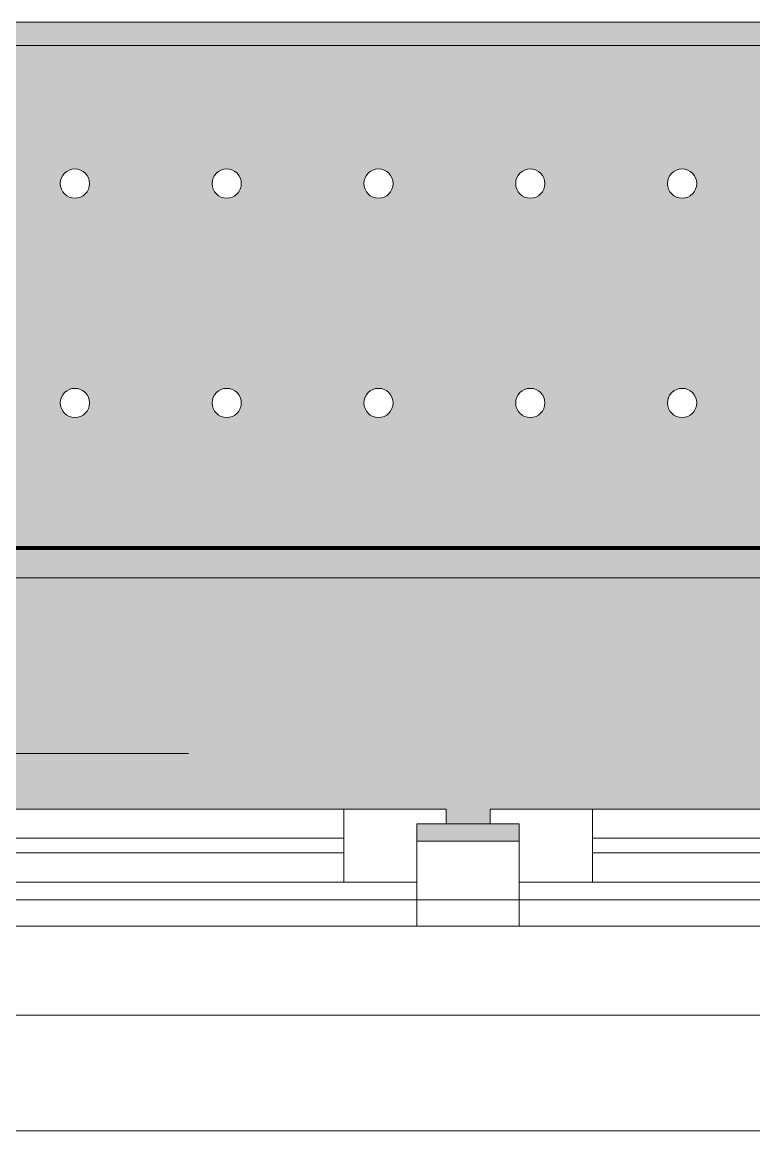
# Model space of a CAD drawing. Header units: millimetres. Extents: x -3245 to 186632, y -8553 to 29000.
# Drawn here: x 28040 to 28540, y -258 to 500 of the extents above; entities that cross this region are included whole.
import ezdxf

# ---------------------------------------------------------------- set-up
doc = ezdxf.new("R2010")
doc.units = ezdxf.units.MM
doc.linetypes.add('Осевая', pattern=[3175, 635, -476.25, 1587.5, -476.25])
for name, color, linetype, lineweight in [('A-DETL', 7, 'Continuous', 9), ('A-GLAZ', 7, 'Continuous', 9), ('A-GLAZ-1', 7, 'Continuous', 13), ('Оси-2', 7, 'Осевая', 9)]:
    doc.layers.add(name, color=color, linetype=linetype, lineweight=lineweight)
for name, color, linetype, lineweight, true_color in [('A-WALL-1', 7, 'Continuous', 9, 0xc0c0c0), ('I-WALL-17', 7, 'Continuous', 53, 0xeaa7bf), ('I-WALL-18', 7, 'Continuous', 53, 0xe0bbbf), ('I-WALL-5', 7, 'Continuous', 9, 0xc0c0c0), ('I-WALL-6', 7, 'Continuous', 9, 0xcbc7bf), ('S-WALL-ANLY', 7, 'Continuous', 13, 0x008040), ('Знаки-2', 9, 'Continuous', 9, 0x808080), ('Знаки-3', 7, 'Continuous', 9, 0xd1cabb), ('Знаки-5', 7, 'Continuous', 9, 0xc1bbaf), ('Знаки-6', 7, 'Continuous', 9, 0xaba79f), ('Знаки-7', 7, 'Continuous', 9, 0xd5cdbe), ('Знаки-8', 7, 'Continuous', 9, 0xccc5b7), ('Знаки-9', 7, 'Continuous', 9, 0xd4ccbd)]:
    doc.layers.add(name, color=color, linetype=linetype, lineweight=lineweight, true_color=true_color)
doc.layers.add('Знаки-4', color=7, linetype='Continuous', lineweight=9, transparency=0.5)

# ---------------------------------------------------------------- blocks, each defined once
blk = doc.blocks.new('120_Окно_СКБ_2Ст - 120_Окно_СКБ_2Ст 2800х2500 4-24273432-План отделки стен 2 этажа в осях 1-12')
at = {"layer": 'A-GLAZ'}
for p, q in [((1400, -57), (-1400, -57)), ((-1280, -107), (-620, -107)), ((-450, -107), (1280, -107)), ((-620, -117), (-1280, -117)), ((1280, -117), (-450, -117)), ((-550, -127), (-520, -127))]:
    blk.add_line(p, q, dxfattribs=at)
at = {"layer": 'A-GLAZ-1'}
for p, q in [((-570, -127), (-570, -57)), ((-570, -57), (-500, -57)), ((-500, -57), (-500, -127)), ((-570, -87), (-1330, -87)), ((-620, -137), (-620, -87)), ((-570, -127), (-570, -87)), ((1330, -87), (-500, -87)), ((-500, -87), (-500, -127)), ((-450, -137), (-450, -87)), ((-500, -127), (-570, -127)), ((-550, -127), (-570, -127)), ((-550, -137), (-550, -127)), ((-500, -127), (-520, -127)), ((-520, -127), (-520, -137)), ((-1350, -137), (-550, -137)), ((-550, -137), (-1350, -137)), ((-520, -137), (1350, -137)), ((1350, -137), (-520, -137))]:
    blk.add_line(p, q, dxfattribs=at)
blk = doc.blocks.new('Зашивка радиатора_ с перфорацией М4 - Зашивка радиатора_ с перфорацией М4-V90-План отделки стен 2 этажа в осях 1-12')
at = {"layer": 'Знаки-4'}
for points in [[(2281.26, 380), (2281.26, 368), (2301.26, 368), (2301.26, 358), (431.26, 358), (431.26, 368), (451.26, 368), (451.26, 380), (381.26, 380), (381.26, 368), (401.26, 368), (401.26, 358), (-398.74, 358), (-398.74, 368), (-378.74, 368), (-378.74, 380), (-430, 380), (-430, 180), (2330, 180), (2330, 380), (2301.26, 380)], [(1929.99, -163.94), (-428.74, -163.94), (-428.74, -179.94), (2330, -179.59), (2330, -163.94), (2074.06, -163.94)], [(286.86, -163.94), (281, -163.94), (281.68, -179.94), (321, -179.94), (320.32, -163.94), (291, -163.94)], [(281, -163.94), (281.68, -179.94), (321, -179.94), (320.32, -163.94), (281.68, -163.94)], [(291.34, -163.94), (291, -163.94), (291.34, -179.94), (311, -179.94), (310.66, -163.94), (292.34, -163.94)], [(293.93, -163.94), (291, -163.94), (291.34, -179.94), (311, -179.94), (310.66, -163.94), (295.82, -163.94)], [(381.68, -163.94), (381, -163.94), (381.68, -179.94), (421, -179.94), (420.32, -163.94), (383.68, -163.94)], [(421, -163.94), (381, -163.94), (381.68, -179.94), (421, -179.94)], [(391.34, -163.94), (391, -163.94), (391.34, -179.94), (411, -179.94), (410.66, -163.94), (392.34, -163.94)], [(391.34, -163.94), (391, -163.94), (391.34, -179.94), (411, -179.94), (410.66, -163.94), (392.34, -163.94)], [(481, -163.94), (481.68, -179.94), (521, -179.94), (520.32, -163.94), (481.68, -163.94)], [(491.34, -163.94), (481, -163.94), (481.68, -179.94), (521, -179.94), (520.32, -163.94), (492.34, -163.94)], [(508.07, -163.94), (491, -163.94), (491.34, -179.94), (511, -179.94), (510.66, -163.94), (509.66, -163.94)], [(501, -163.94), (491, -163.94), (491.34, -179.94), (511, -179.94), (510.66, -163.94), (503.59, -163.94)], [(615.14, -163.94), (581, -163.94), (581.68, -179.94), (621, -179.94), (620.32, -163.94), (618.32, -163.94)], [(591.34, -163.94), (581, -163.94), (581.68, -179.94), (621, -179.94), (620.32, -163.94), (592.34, -163.94)], [(593.93, -163.94), (591, -163.94), (591.34, -179.94), (611, -179.94), (610.66, -163.94), (595.82, -163.94)], [(608.07, -163.94), (591, -163.94), (591.34, -179.94), (611, -179.94), (610.66, -163.94), (609.66, -163.94)], [(691.34, -163.94), (681, -163.94), (681.68, -179.94), (721, -179.94), (720.32, -163.94), (692.34, -163.94)], [(695.82, -163.94), (681, -163.94), (681.68, -179.94), (721, -179.94), (720.32, -163.94), (696, -163.94)], [(701, -163.94), (691, -163.94), (691.34, -179.94), (711, -179.94), (710.66, -163.94), (703.59, -163.94)], [(693.93, -163.94), (691, -163.94), (691.34, -179.94), (711, -179.94), (710.66, -163.94), (696, -163.94)]]:
    blk.add_hatch(color=256, dxfattribs=at).paths.add_polyline_path(points)
h = blk.add_hatch(color=256, dxfattribs=at)
h.paths.add_polyline_path([(2330.24, 180), (-428.74, 179), (-428.74, -179.94), (2330.24, -179.94), (2330.24, 135.79)])
h.paths.add_polyline_path([(1929.99, 90.35), (1934.99, 89.02), (1938.65, 85.35), (1939.99, 80.35), (1938.65, 75.35), (1934.99, 71.69), (1929.99, 70.35), (1924.99, 71.69), (1921.33, 75.35), (1919.99, 80.35), (1921.33, 85.35), (1924.99, 89.02), (1927.4, 90.01)])
h.paths.add_polyline_path([(1307.49, 90.35), (1312.49, 89.02), (1316.15, 85.35), (1317.49, 80.35), (1316.15, 75.35), (1312.49, 71.69), (1307.49, 70.35), (1302.49, 71.69), (1298.83, 75.35), (1297.49, 80.35), (1298.83, 85.35), (1302.49, 89.02), (1304.9, 90.01)])
h.paths.add_polyline_path([(1514.99, 90.35), (1519.99, 89.02), (1523.65, 85.35), (1524.99, 80.35), (1523.65, 75.35), (1519.99, 71.69), (1514.99, 70.35), (1509.99, 71.69), (1506.33, 75.35), (1504.99, 80.35), (1506.33, 85.35), (1509.99, 89.02), (1512.4, 90.01)])
h.paths.add_polyline_path([(1411.24, 90.35), (1416.24, 89.02), (1419.9, 85.35), (1421.24, 80.35), (1419.9, 75.35), (1416.24, 71.69), (1411.24, 70.35), (1406.24, 71.69), (1402.58, 75.35), (1401.24, 80.35), (1403.1, 86.03), (1406.24, 89.02), (1408.65, 90.01)])
h.paths.add_polyline_path([(1618.74, 90.35), (1623.74, 89.02), (1627.4, 85.35), (1628.74, 80.35), (1627.4, 75.35), (1623.74, 71.69), (1618.74, 70.35), (1613.74, 71.69), (1610.08, 75.35), (1608.74, 80.35), (1610.08, 85.35), (1613.74, 89.02), (1616.15, 90.01)])
h.paths.add_polyline_path([(2033.74, 90.35), (2038.74, 89.02), (2042.4, 85.35), (2043.74, 80.35), (2042.4, 75.35), (2038.74, 71.69), (2033.74, 70.35), (2028.74, 71.69), (2025.08, 75.35), (2023.74, 80.35), (2025.08, 85.35), (2028.74, 89.02), (2031.15, 90.01)])
h.paths.add_polyline_path([(996.24, 90.35), (1001.24, 89.02), (1004.9, 85.35), (1006.24, 80.35), (1004.9, 75.35), (1001.24, 71.69), (996.24, 70.35), (991.24, 71.69), (987.58, 75.35), (986.24, 80.35), (987.58, 85.35), (991.24, 89.02), (993.65, 90.01)])
h.paths.add_polyline_path([(1203.74, 90.35), (1208.74, 89.02), (1212.4, 85.35), (1213.74, 80.35), (1212.4, 75.35), (1208.74, 71.69), (1203.74, 70.35), (1198.74, 71.69), (1195.08, 75.35), (1193.74, 80.35), (1195.08, 85.35), (1198.74, 89.02), (1201.15, 90.01)])
h.paths.add_polyline_path([(2241.24, 90.35), (2246.24, 89.02), (2249.9, 85.35), (2251.24, 80.35), (2249.9, 75.35), (2246.24, 71.69), (2241.24, 70.35), (2236.24, 71.69), (2232.58, 75.35), (2231.24, 80.35), (2232.58, 85.35), (2236.24, 89.02), (2238.65, 90.01)])
h.paths.add_polyline_path([(2137.49, 90.35), (2142.49, 89.02), (2146.15, 85.35), (2147.49, 80.35), (2146.15, 75.35), (2142.49, 71.69), (2137.49, 70.35), (2132.49, 71.69), (2128.83, 75.35), (2127.49, 80.35), (2128.83, 85.35), (2132.49, 89.02), (2134.9, 90.01)])
h.paths.add_polyline_path([(892.49, 90.35), (897.49, 89.02), (901.15, 85.35), (902.49, 80.35), (901.15, 75.35), (897.49, 71.69), (892.49, 70.35), (887.49, 71.69), (883.83, 75.35), (882.49, 80.35), (883.83, 85.35), (887.49, 89.02), (889.9, 90.01)])
h.paths.add_polyline_path([(1826.24, 90.35), (1831.24, 89.02), (1834.9, 85.35), (1836.24, 80.35), (1834.9, 75.35), (1831.24, 71.69), (1826.24, 70.35), (1821.24, 71.69), (1817.58, 75.35), (1816.24, 80.35), (1817.58, 85.35), (1821.24, 89.02), (1823.65, 90.01)])
h.paths.add_polyline_path([(1722.49, 90.35), (1727.49, 89.02), (1731.15, 85.35), (1732.49, 80.35), (1731.15, 75.35), (1727.49, 71.69), (1722.49, 70.35), (1717.49, 71.69), (1713.83, 75.35), (1712.49, 80.35), (1713.83, 85.35), (1717.49, 89.02), (1719.9, 90.01)])
h.paths.add_polyline_path([(1099.99, 90.35), (1104.99, 89.02), (1108.65, 85.35), (1109.99, 80.35), (1108.65, 75.35), (1104.99, 71.69), (1099.99, 70.35), (1094.99, 71.69), (1091.33, 75.35), (1089.99, 80.35), (1091.33, 85.35), (1094.99, 89.02), (1097.4, 90.01)])
h.paths.add_polyline_path([(-145.01, 90.35), (-140.01, 89.02), (-136.35, 85.35), (-135.01, 80.35), (-136.35, 75.35), (-140.01, 71.69), (-145.01, 70.35), (-150.01, 71.69), (-153.67, 75.35), (-155.01, 80.35), (-153.67, 85.35), (-150.01, 89.02), (-147.6, 90.01)])
h.paths.add_polyline_path([(788.74, 90.35), (793.74, 89.02), (797.4, 85.35), (798.74, 80.35), (797.4, 75.35), (793.74, 71.69), (788.74, 70.35), (783.74, 71.69), (780.08, 75.35), (778.74, 80.35), (780.08, 85.35), (783.74, 89.02), (786.15, 90.01)])
h.paths.add_polyline_path([(684.99, 90.35), (689.99, 89.02), (693.65, 85.35), (694.99, 80.35), (693.65, 75.35), (689.99, 71.69), (684.99, 70.35), (679.99, 71.69), (676.33, 75.35), (674.99, 80.35), (676.33, 85.35), (679.99, 89.02), (682.4, 90.01)])
h.paths.add_polyline_path([(269.99, 90.35), (274.99, 89.02), (278.65, 85.35), (279.99, 80.35), (278.65, 75.35), (274.99, 71.69), (269.99, 70.35), (264.99, 71.69), (261.33, 75.35), (259.99, 80.35), (261.33, 85.35), (264.99, 89.02), (267.4, 90.01)])
h.paths.add_polyline_path([(477.49, 90.35), (482.49, 89.02), (486.15, 85.35), (487.49, 80.35), (486.15, 75.35), (482.49, 71.69), (477.49, 70.35), (472.49, 71.69), (468.83, 75.35), (467.49, 80.35), (468.83, 85.35), (472.49, 89.02), (474.9, 90.01)])
h.paths.add_polyline_path([(-352.51, 90.35), (-347.51, 89.02), (-343.85, 85.35), (-342.51, 80.35), (-343.85, 75.35), (-347.51, 71.69), (-352.51, 70.35), (-357.51, 71.69), (-361.17, 75.35), (-362.51, 80.35), (-361.17, 85.35), (-357.51, 89.02), (-355.1, 90.01)])
h.paths.add_polyline_path([(62.49, 90.35), (67.49, 89.02), (71.15, 85.35), (72.49, 80.35), (71.15, 75.35), (67.49, 71.69), (62.49, 70.35), (57.49, 71.69), (53.83, 75.35), (52.49, 80.35), (53.83, 85.35), (57.49, 89.02), (61.17, 90.18)])
h.paths.add_polyline_path([(-248.76, 90.35), (-243.76, 89.02), (-240.1, 85.35), (-238.76, 80.35), (-240.1, 75.35), (-243.76, 71.69), (-248.76, 70.35), (-253.76, 71.69), (-257.42, 75.35), (-258.76, 80.35), (-257.42, 85.35), (-253.76, 89.02), (-251.35, 90.01)])
h.paths.add_polyline_path([(581.24, 90.35), (586.24, 89.02), (589.9, 85.35), (591.24, 80.35), (589.9, 75.35), (586.24, 71.69), (581.24, 70.35), (576.24, 71.69), (572.58, 75.35), (571.24, 80.35), (572.58, 85.35), (576.24, 89.02), (578.65, 90.01)])
h.paths.add_polyline_path([(-41.26, 90.35), (-36.26, 89.02), (-32.6, 85.35), (-31.26, 80.35), (-32.6, 75.35), (-36.26, 71.69), (-41.26, 70.35), (-46.26, 71.69), (-49.92, 75.35), (-51.26, 80.35), (-49.92, 85.35), (-46.26, 89.02), (-43.85, 90.01)])
h.paths.add_polyline_path([(373.74, 90.35), (378.74, 89.02), (382.4, 85.35), (383.74, 80.35), (382.4, 75.35), (378.74, 71.69), (373.74, 70.35), (368.74, 71.69), (365.08, 75.35), (363.74, 80.35), (365.08, 85.35), (368.74, 89.02), (371.15, 90.01)])
h.paths.add_polyline_path([(166.24, 90.35), (171.24, 89.02), (174.9, 85.35), (176.24, 80.35), (174.9, 75.35), (171.24, 71.69), (166.24, 70.35), (161.24, 71.69), (157.58, 75.35), (156.24, 80.35), (157.58, 85.35), (161.24, 89.02), (163.65, 90.01)])
h.paths.add_polyline_path([(788.74, -59.65), (793.74, -60.98), (797.4, -64.65), (798.74, -69.65), (797.4, -74.65), (793.74, -78.31), (788.74, -79.65), (783.74, -78.31), (780.08, -74.65), (778.74, -69.65), (780.08, -64.65), (783.74, -60.98), (786.15, -59.99)])
h.paths.add_polyline_path([(1722.49, -59.65), (1727.49, -60.98), (1731.15, -64.65), (1732.49, -69.65), (1731.15, -74.65), (1727.49, -78.31), (1722.49, -79.65), (1717.49, -78.31), (1713.83, -74.65), (1712.49, -69.65), (1713.83, -64.65), (1717.49, -60.98), (1719.9, -59.99)])
h.paths.add_polyline_path([(1618.74, -59.65), (1623.74, -60.98), (1627.4, -64.65), (1628.74, -69.65), (1627.4, -74.65), (1623.74, -78.31), (1618.74, -79.65), (1613.74, -78.31), (1610.08, -74.65), (1608.74, -69.65), (1610.08, -64.65), (1613.74, -60.98), (1616.15, -59.99)])
h.paths.add_polyline_path([(2137.49, -59.65), (2142.49, -60.98), (2146.15, -64.65), (2147.49, -69.65), (2146.15, -74.65), (2142.49, -78.31), (2137.49, -79.65), (2132.49, -78.31), (2128.83, -74.65), (2127.49, -69.65), (2128.83, -64.65), (2132.49, -60.98), (2134.9, -59.99)])
h.paths.add_polyline_path([(1411.24, -59.65), (1416.24, -60.98), (1419.9, -64.65), (1421.24, -69.65), (1419.9, -74.65), (1416.24, -78.31), (1411.24, -79.65), (1406.24, -78.31), (1402.58, -74.65), (1401.24, -69.65), (1403.1, -63.97), (1406.24, -60.98), (1408.65, -59.99)])
h.paths.add_polyline_path([(1514.99, -59.65), (1519.99, -60.98), (1523.65, -64.65), (1524.99, -69.65), (1523.65, -74.65), (1519.99, -78.31), (1514.99, -79.65), (1509.99, -78.31), (1506.33, -74.65), (1504.99, -69.65), (1506.33, -64.65), (1509.99, -60.98), (1512.4, -59.99)])
h.paths.add_polyline_path([(2033.74, -59.65), (2038.74, -60.98), (2042.4, -64.65), (2043.74, -69.65), (2042.4, -74.65), (2038.74, -78.31), (2033.74, -79.65), (2028.74, -78.31), (2025.08, -74.65), (2023.74, -69.65), (2025.08, -64.65), (2028.74, -60.98), (2031.15, -59.99)])
h.paths.add_polyline_path([(1307.49, -59.65), (1312.49, -60.98), (1316.15, -64.65), (1317.49, -69.65), (1316.15, -74.65), (1312.49, -78.31), (1307.49, -79.65), (1302.49, -78.31), (1298.83, -74.65), (1297.49, -69.65), (1298.83, -64.65), (1302.49, -60.98), (1304.9, -59.99)])
h.paths.add_polyline_path([(2241.24, -59.65), (2246.24, -60.98), (2249.9, -64.65), (2251.24, -69.65), (2249.9, -74.65), (2246.24, -78.31), (2241.24, -79.65), (2236.24, -78.31), (2232.58, -74.65), (2231.24, -69.65), (2232.58, -64.65), (2236.24, -60.98), (2238.65, -59.99)])
h.paths.add_polyline_path([(1826.24, -59.65), (1831.24, -60.98), (1834.9, -64.65), (1836.24, -69.65), (1834.9, -74.65), (1831.24, -78.31), (1826.24, -79.65), (1821.24, -78.31), (1817.58, -74.65), (1816.24, -69.65), (1817.58, -64.65), (1821.24, -60.98), (1823.65, -59.99)])
h.paths.add_polyline_path([(1929.99, -59.65), (1934.99, -60.98), (1938.65, -64.65), (1939.99, -69.65), (1938.65, -74.65), (1934.99, -78.31), (1929.99, -79.65), (1924.99, -78.31), (1921.33, -74.65), (1919.99, -69.65), (1921.33, -64.65), (1924.99, -60.98), (1927.4, -59.99)])
h.paths.add_polyline_path([(996.24, -59.65), (1001.24, -60.98), (1004.9, -64.65), (1006.24, -69.65), (1004.9, -74.65), (1001.24, -78.31), (996.24, -79.65), (991.24, -78.31), (987.58, -74.65), (986.24, -69.65), (987.58, -64.65), (991.24, -60.98), (993.65, -59.99)])
h.paths.add_polyline_path([(1203.74, -59.65), (1208.74, -60.98), (1212.4, -64.65), (1213.74, -69.65), (1212.4, -74.65), (1208.74, -78.31), (1203.74, -79.65), (1198.74, -78.31), (1195.08, -74.65), (1193.74, -69.65), (1195.08, -64.65), (1198.74, -60.98), (1201.15, -59.99)])
h.paths.add_polyline_path([(1099.99, -59.65), (1104.99, -60.98), (1108.65, -64.65), (1109.99, -69.65), (1108.65, -74.65), (1104.99, -78.31), (1099.99, -79.65), (1094.99, -78.31), (1091.33, -74.65), (1089.99, -69.65), (1091.33, -64.65), (1094.99, -60.98), (1097.4, -59.99)])
h.paths.add_polyline_path([(892.49, -59.65), (897.49, -60.98), (901.15, -64.65), (902.49, -69.65), (901.15, -74.65), (897.49, -78.31), (892.49, -79.65), (887.49, -78.31), (883.83, -74.65), (882.49, -69.65), (883.83, -64.65), (887.49, -60.98), (889.9, -59.99)])
h.paths.add_polyline_path([(-248.76, -59.65), (-243.76, -60.98), (-240.1, -64.65), (-238.76, -69.65), (-240.1, -74.65), (-243.76, -78.31), (-248.76, -79.65), (-253.76, -78.31), (-257.42, -74.65), (-258.76, -69.65), (-257.42, -64.65), (-253.76, -60.98), (-251.35, -59.99)])
h.paths.add_polyline_path([(-352.51, -59.65), (-347.51, -60.98), (-343.85, -64.65), (-342.51, -69.65), (-343.85, -74.65), (-347.51, -78.31), (-352.51, -79.65), (-357.51, -78.31), (-361.17, -74.65), (-362.51, -69.65), (-361.17, -64.65), (-357.51, -60.98), (-355.1, -59.99)])
h.paths.add_polyline_path([(581.24, -59.65), (586.24, -60.98), (589.9, -64.65), (591.24, -69.65), (589.9, -74.65), (586.24, -78.31), (581.24, -79.65), (576.24, -78.31), (572.58, -74.65), (571.24, -69.65), (572.58, -64.65), (576.24, -60.98), (578.65, -59.99)])
h.paths.add_polyline_path([(-41.26, -59.65), (-36.26, -60.98), (-32.6, -64.65), (-31.26, -69.65), (-32.6, -74.65), (-36.26, -78.31), (-41.26, -79.65), (-46.26, -78.31), (-49.92, -74.65), (-51.26, -69.65), (-49.92, -64.65), (-46.26, -60.98), (-43.85, -59.99)])
h.paths.add_polyline_path([(684.99, -59.65), (689.99, -60.98), (693.65, -64.65), (694.99, -69.65), (693.65, -74.65), (689.99, -78.31), (684.99, -79.65), (679.99, -78.31), (676.33, -74.65), (674.99, -69.65), (676.33, -64.65), (679.99, -60.98), (682.4, -59.99)])
h.paths.add_polyline_path([(166.24, -59.65), (171.24, -60.98), (174.9, -64.65), (176.24, -69.65), (174.9, -74.65), (171.24, -78.31), (166.24, -79.65), (161.24, -78.31), (157.58, -74.65), (156.24, -69.65), (157.58, -64.65), (161.24, -60.98), (163.65, -59.99)])
h.paths.add_polyline_path([(269.99, -59.65), (274.99, -60.98), (278.65, -64.65), (279.99, -69.65), (278.65, -74.65), (274.99, -78.31), (269.99, -79.65), (264.99, -78.31), (261.33, -74.65), (259.99, -69.65), (261.33, -64.65), (264.99, -60.98), (267.4, -59.99)])
h.paths.add_polyline_path([(373.74, -59.65), (378.74, -60.98), (382.4, -64.65), (383.74, -69.65), (382.4, -74.65), (378.74, -78.31), (373.74, -79.65), (368.74, -78.31), (365.08, -74.65), (363.74, -69.65), (365.08, -64.65), (368.74, -60.98), (371.15, -59.99)])
h.paths.add_polyline_path([(62.49, -59.65), (67.49, -60.98), (71.15, -64.65), (72.49, -69.65), (71.15, -74.65), (67.49, -78.31), (62.49, -79.65), (57.49, -78.31), (53.83, -74.65), (52.49, -69.65), (53.83, -64.65), (57.49, -60.98), (61.17, -59.82)])
h.paths.add_polyline_path([(-145.01, -59.65), (-140.01, -60.98), (-136.35, -64.65), (-135.01, -69.65), (-136.35, -74.65), (-140.01, -78.31), (-145.01, -79.65), (-150.01, -78.31), (-153.67, -74.65), (-155.01, -69.65), (-153.67, -64.65), (-150.01, -60.98), (-147.6, -59.99)])
h.paths.add_polyline_path([(477.49, -59.65), (482.49, -60.98), (486.15, -64.65), (487.49, -69.65), (486.15, -74.65), (482.49, -78.31), (477.49, -79.65), (472.49, -78.31), (468.83, -74.65), (467.49, -69.65), (468.83, -64.65), (472.49, -60.98), (474.9, -59.99)])
at = {"layer": 'Знаки-2'}
for p, q in [((451.26, 380), (381.26, 380)), ((-428.74, 180), (2330, 180)), ((2330.24, 180), (-428.74, 180)), ((-428.74, -179.94), (2330.24, -179.94))]:
    blk.add_line(p, q, dxfattribs=at)
for centre, start, end in [((269.99, 80.35), 0, 180), ((373.74, 80.35), 0, 180), ((477.49, 80.35), 0, 180), ((581.24, 80.35), 0, 180), ((684.99, 80.35), 0, 180), ((269.99, 80.35), 180, 360), ((373.74, 80.35), 180, 0), ((477.49, 80.35), 180, 360), ((581.24, 80.35), 180, 0), ((684.99, 80.35), 180, 0), ((269.99, -69.65), 0, 180), ((373.74, -69.65), 0, 180), ((477.49, -69.65), 0, 180), ((581.24, -69.65), 0, 180), ((684.99, -69.65), 0, 180), ((269.99, -69.65), 180, 0), ((373.74, -69.65), 180, 0), ((477.49, -69.65), 180, 0), ((581.24, -69.65), 180, 0), ((684.99, -69.65), 180, 0)]:
    blk.add_arc(centre, 10, start, end, dxfattribs=at)
at = {"layer": 'Знаки-3'}
for p, q in [((291, -163.94), (281.68, -163.94)), ((292.28, -163.94), (295.82, -163.94)), ((295.82, -163.94), (292.28, -163.94)), ((296, -163.94), (306, -163.94)), ((306, -163.94), (296, -163.94)), ((306.18, -163.94), (309.72, -163.94)), ((309.72, -163.94), (306.18, -163.94)), ((320.32, -163.94), (311, -163.94)), ((391, -163.94), (381.68, -163.94)), ((391, -163.94), (392.34, -163.94)), ((395.81, -163.94), (391, -163.94)), ((392.34, -163.94), (395.81, -163.94)), ((396, -163.94), (406, -163.94)), ((406, -163.94), (396, -163.94)), ((406.19, -163.94), (411, -163.94)), ((411, -163.94), (406.19, -163.94)), ((420.32, -163.94), (411, -163.94)), ((491, -163.94), (481.68, -163.94)), ((491, -163.94), (495.81, -163.94)), ((492.34, -163.94), (491, -163.94)), ((495.81, -163.94), (492.34, -163.94)), ((496, -163.94), (506, -163.94)), ((506, -163.94), (496, -163.94)), ((506.19, -163.94), (511, -163.94)), ((511, -163.94), (506.19, -163.94)), ((520.32, -163.94), (511, -163.94)), ((591, -163.94), (581.68, -163.94)), ((592.28, -163.94), (595.82, -163.94)), ((595.82, -163.94), (592.28, -163.94)), ((596, -163.94), (606, -163.94)), ((606, -163.94), (596, -163.94)), ((606.18, -163.94), (609.72, -163.94)), ((609.72, -163.94), (606.18, -163.94)), ((620.32, -163.94), (611, -163.94)), ((691, -163.94), (681.68, -163.94)), ((691, -163.94), (692.34, -163.94)), ((695.81, -163.94), (691, -163.94)), ((692.34, -163.94), (695.81, -163.94)), ((696, -163.94), (706, -163.94)), ((706, -163.94), (696, -163.94)), ((706.19, -163.94), (711, -163.94)), ((711, -163.94), (706.19, -163.94)), ((720.32, -163.94), (711, -163.94)), ((281.68, -179.94), (291, -179.94)), ((292.28, -179.94), (295.82, -179.94)), ((295.82, -179.94), (292.28, -179.94)), ((296, -179.94), (306, -179.94)), ((306, -179.94), (296, -179.94)), ((306.18, -179.94), (309.72, -179.94)), ((309.72, -179.94), (306.18, -179.94)), ((311, -179.94), (320.32, -179.94)), ((381.68, -179.94), (391, -179.94)), ((391, -179.94), (395.81, -179.94)), ((395.81, -179.94), (391, -179.94)), ((396, -179.94), (401, -179.94)), ((401, -179.94), (396, -179.94)), ((401, -179.94), (406, -179.94)), ((406, -179.94), (401, -179.94)), ((406.19, -179.94), (409.66, -179.94)), ((411, -179.94), (406.19, -179.94)), ((409.66, -179.94), (411, -179.94)), ((411, -179.94), (420.32, -179.94)), ((481.68, -179.94), (491, -179.94)), ((491, -179.94), (495.81, -179.94)), ((495.81, -179.94), (491, -179.94)), ((496, -179.94), (506, -179.94)), ((506, -179.94), (496, -179.94)), ((506.19, -179.94), (511, -179.94)), ((511, -179.94), (506.19, -179.94)), ((511, -179.94), (520.32, -179.94)), ((581.68, -179.94), (591, -179.94)), ((592.28, -179.94), (595.82, -179.94)), ((595.82, -179.94), (592.28, -179.94)), ((596, -179.94), (601, -179.94)), ((606, -179.94), (596, -179.94)), ((601, -179.94), (606, -179.94)), ((606.18, -179.94), (609.72, -179.94)), ((609.72, -179.94), (606.18, -179.94)), ((611, -179.94), (620.32, -179.94)), ((681.68, -179.94), (691, -179.94)), ((691, -179.94), (695.81, -179.94)), ((695.81, -179.94), (691, -179.94)), ((696, -179.94), (706, -179.94)), ((701, -179.94), (696, -179.94)), ((706, -179.94), (701, -179.94)), ((706.19, -179.94), (711, -179.94)), ((709.66, -179.94), (706.19, -179.94)), ((711, -179.94), (709.66, -179.94)), ((711, -179.94), (720.32, -179.94))]:
    blk.add_line(p, q, dxfattribs=at)
at = {"layer": 'Знаки-5'}
for p, q in [((2330, 180), (-428.74, 180)), ((-428.74, 180), (2330, 180)), ((281, -163.94), (221, -163.94)), ((281, -163.94), (321, -163.94)), ((321, -163.94), (281, -163.94)), ((381, -163.94), (321, -163.94)), ((381, -163.94), (391, -163.94)), ((381.68, -163.94), (381, -163.94)), ((391, -163.94), (381.68, -163.94)), ((391, -163.94), (411, -163.94)), ((411, -163.94), (391, -163.94)), ((411, -163.94), (421, -163.94)), ((421, -163.94), (411, -163.94)), ((481, -163.94), (421, -163.94)), ((481, -163.94), (521, -163.94)), ((521, -163.94), (481, -163.94)), ((581, -163.94), (521, -163.94)), ((581, -163.94), (621, -163.94)), ((621, -163.94), (581, -163.94)), ((681, -163.94), (621, -163.94)), ((681, -163.94), (691, -163.94)), ((691, -163.94), (681, -163.94)), ((691, -163.94), (711, -163.94)), ((711, -163.94), (691, -163.94)), ((711, -163.94), (720.32, -163.94)), ((715.14, -163.94), (711, -163.94)), ((721, -163.94), (715.14, -163.94)), ((720.32, -163.94), (721, -163.94)), ((781, -163.94), (721, -163.94)), ((221, -179.94), (281, -179.94)), ((281, -179.94), (321, -179.94)), ((321, -179.94), (281, -179.94)), ((321, -179.94), (381, -179.94)), ((381, -179.94), (391, -179.94)), ((391, -179.94), (381, -179.94)), ((391, -179.94), (411, -179.94)), ((411, -179.94), (391, -179.94)), ((411, -179.94), (421, -179.94)), ((421, -179.94), (411, -179.94)), ((421, -179.94), (481, -179.94)), ((481, -179.94), (521, -179.94)), ((521, -179.94), (481, -179.94)), ((521, -179.94), (581, -179.94)), ((581, -179.94), (621, -179.94)), ((621, -179.94), (581, -179.94)), ((621, -179.94), (681, -179.94)), ((681, -179.94), (691, -179.94)), ((691, -179.94), (681, -179.94)), ((691, -179.94), (711, -179.94)), ((711, -179.94), (691, -179.94)), ((711, -179.94), (721, -179.94)), ((721, -179.94), (711, -179.94)), ((721, -179.94), (781, -179.94))]:
    blk.add_line(p, q, dxfattribs=at)
at = {"layer": 'Знаки-6'}
for p, q in [((381.26, 380), (451.26, 380)), ((-384.53, -163.94), (2282.94, -163.94)), ((2330.24, -179.94), (-428.74, -179.94)), ((2330, -179.94), (-428.74, -179.94))]:
    blk.add_line(p, q, dxfattribs=at)
for centre, start, end in [((269.99, 80.35), 0, 180), ((373.74, 80.35), 0, 180), ((477.49, 80.35), 0, 180), ((581.24, 80.35), 0, 180), ((684.99, 80.35), 0, 180), ((269.99, 80.35), 180, 360), ((373.74, 80.35), 180, 360), ((477.49, 80.35), 180, 360), ((581.24, 80.35), 180, 360), ((684.99, 80.35), 180, 360), ((269.99, -69.65), 0, 180), ((373.74, -69.65), 0, 180), ((477.49, -69.65), 0, 180), ((581.24, -69.65), 0, 180), ((684.99, -69.65), 0, 180), ((269.99, -69.65), 180, 360), ((373.74, -69.65), 180, 360), ((477.49, -69.65), 180, 360), ((581.24, -69.65), 180, 360), ((684.99, -69.65), 180, 360)]:
    blk.add_arc(centre, 10, start, end, dxfattribs=at)
at = {"layer": 'Знаки-7'}
for p, q in [((295.82, -163.94), (292.34, -163.94)), ((306, -163.94), (296, -163.94)), ((309.66, -163.94), (306.18, -163.94)), ((395.82, -163.94), (392.34, -163.94)), ((406, -163.94), (396.65, -163.94)), ((409.66, -163.94), (406.18, -163.94)), ((495.82, -163.94), (492.34, -163.94)), ((506, -163.94), (496, -163.94)), ((509.66, -163.94), (506.18, -163.94)), ((595.82, -163.94), (592.34, -163.94)), ((606, -163.94), (596, -163.94)), ((609.66, -163.94), (606.18, -163.94)), ((695.82, -163.94), (692.34, -163.94)), ((706, -163.94), (696, -163.94)), ((709.66, -163.94), (706.18, -163.94)), ((292.34, -179.94), (295.82, -179.94)), ((296, -179.94), (306, -179.94)), ((306.18, -179.94), (309.66, -179.94)), ((392.34, -179.94), (395.82, -179.94)), ((396.65, -179.94), (406, -179.94)), ((406.18, -179.94), (409.66, -179.94)), ((492.34, -179.94), (495.82, -179.94)), ((496, -179.94), (506, -179.94)), ((506.18, -179.94), (509.66, -179.94)), ((592.34, -179.94), (595.82, -179.94)), ((596, -179.94), (606, -179.94)), ((606.18, -179.94), (609.66, -179.94)), ((692.34, -179.94), (695.82, -179.94)), ((696, -179.94), (706, -179.94)), ((706.18, -179.94), (709.66, -179.94))]:
    blk.add_line(p, q, dxfattribs=at)
at = {"layer": 'Знаки-8'}
for p, q in [((281, -163.94), (286.86, -163.94)), ((283.68, -163.94), (281, -163.94)), ((291, -163.94), (283.68, -163.94)), ((286.86, -163.94), (291, -163.94)), ((291, -163.94), (295.81, -163.94)), ((295.81, -163.94), (291, -163.94)), ((296, -163.94), (301, -163.94)), ((306, -163.94), (296, -163.94)), ((301, -163.94), (306, -163.94)), ((306.19, -163.94), (309.66, -163.94)), ((311, -163.94), (306.19, -163.94)), ((309.66, -163.94), (311, -163.94)), ((311, -163.94), (318.32, -163.94)), ((321, -163.94), (311, -163.94)), ((318.32, -163.94), (321, -163.94)), ((381, -163.94), (381.68, -163.94)), ((383.68, -163.94), (381, -163.94)), ((381.68, -163.94), (391, -163.94)), ((391, -163.94), (383.68, -163.94)), ((392.28, -163.94), (401, -163.94)), ((406, -163.94), (392.28, -163.94)), ((401, -163.94), (406, -163.94)), ((406.18, -163.94), (409.72, -163.94)), ((409.72, -163.94), (406.18, -163.94)), ((411, -163.94), (421, -163.94)), ((418.32, -163.94), (411, -163.94)), ((421, -163.94), (418.32, -163.94)), ((481, -163.94), (491, -163.94)), ((491, -163.94), (481, -163.94)), ((491, -163.94), (491.34, -163.94)), ((491.34, -163.94), (491, -163.94)), ((491.34, -163.94), (495.81, -163.94)), ((495.81, -163.94), (491.34, -163.94)), ((496, -163.94), (506, -163.94)), ((506, -163.94), (496, -163.94)), ((506.19, -163.94), (511, -163.94)), ((511, -163.94), (506.19, -163.94)), ((511, -163.94), (518.32, -163.94)), ((518.32, -163.94), (511, -163.94)), ((518.32, -163.94), (521, -163.94)), ((521, -163.94), (518.32, -163.94)), ((581, -163.94), (591, -163.94)), ((591, -163.94), (581, -163.94)), ((591, -163.94), (595.81, -163.94)), ((595.81, -163.94), (591, -163.94)), ((596, -163.94), (606, -163.94)), ((606, -163.94), (596, -163.94)), ((606.19, -163.94), (609.66, -163.94)), ((611, -163.94), (606.19, -163.94)), ((609.66, -163.94), (611, -163.94)), ((611, -163.94), (618.32, -163.94)), ((621, -163.94), (611, -163.94)), ((618.32, -163.94), (621, -163.94)), ((681, -163.94), (683.68, -163.94)), ((691, -163.94), (681, -163.94)), ((683.68, -163.94), (691, -163.94)), ((692.28, -163.94), (695.82, -163.94)), ((695.82, -163.94), (692.28, -163.94)), ((696, -163.94), (706, -163.94)), ((706, -163.94), (696, -163.94)), ((706.18, -163.94), (709.72, -163.94)), ((709.72, -163.94), (706.18, -163.94)), ((711, -163.94), (721, -163.94)), ((721, -163.94), (711, -163.94)), ((281, -179.94), (291, -179.94)), ((291, -179.94), (281, -179.94)), ((291, -179.94), (295.81, -179.94)), ((295.81, -179.94), (291, -179.94)), ((296, -179.94), (306, -179.94)), ((306, -179.94), (296, -179.94)), ((306.19, -179.94), (311, -179.94)), ((311, -179.94), (306.19, -179.94)), ((311, -179.94), (321, -179.94)), ((321, -179.94), (311, -179.94)), ((381, -179.94), (391, -179.94)), ((391, -179.94), (381, -179.94)), ((392.28, -179.94), (406, -179.94)), ((406, -179.94), (392.28, -179.94)), ((406.18, -179.94), (409.72, -179.94)), ((409.72, -179.94), (406.18, -179.94)), ((411, -179.94), (421, -179.94)), ((421, -179.94), (411, -179.94)), ((481, -179.94), (491, -179.94)), ((491, -179.94), (481, -179.94)), ((491, -179.94), (495.81, -179.94)), ((495.81, -179.94), (491, -179.94)), ((496, -179.94), (506, -179.94)), ((506, -179.94), (496, -179.94)), ((506.19, -179.94), (511, -179.94)), ((511, -179.94), (506.19, -179.94)), ((511, -179.94), (521, -179.94)), ((521, -179.94), (511, -179.94)), ((581, -179.94), (591, -179.94)), ((591, -179.94), (581, -179.94)), ((591, -179.94), (595.81, -179.94)), ((595.81, -179.94), (591, -179.94)), ((596, -179.94), (606, -179.94)), ((606, -179.94), (596, -179.94)), ((606.19, -179.94), (611, -179.94)), ((611, -179.94), (606.19, -179.94)), ((611, -179.94), (621, -179.94)), ((621, -179.94), (611, -179.94)), ((681, -179.94), (691, -179.94)), ((691, -179.94), (681, -179.94)), ((692.28, -179.94), (695.82, -179.94)), ((695.82, -179.94), (692.28, -179.94)), ((696, -179.94), (706, -179.94)), ((706, -179.94), (696, -179.94)), ((706.18, -179.94), (709.72, -179.94)), ((709.72, -179.94), (706.18, -179.94)), ((711, -179.94), (721, -179.94)), ((721, -179.94), (711, -179.94))]:
    blk.add_line(p, q, dxfattribs=at)
at = {"layer": 'Знаки-9'}
for p, q in [((291, -163.94), (291.34, -163.94)), ((291.34, -163.94), (291, -163.94)), ((291.34, -163.94), (295.81, -163.94)), ((292.34, -163.94), (291.34, -163.94)), ((295.81, -163.94), (292.34, -163.94)), ((296, -163.94), (303.59, -163.94)), ((298.41, -163.94), (296, -163.94)), ((306, -163.94), (298.41, -163.94)), ((303.59, -163.94), (306, -163.94)), ((306.19, -163.94), (309.66, -163.94)), ((310.66, -163.94), (306.19, -163.94)), ((309.66, -163.94), (311, -163.94)), ((311, -163.94), (310.66, -163.94)), ((392.28, -163.94), (395.82, -163.94)), ((401, -163.94), (392.28, -163.94)), ((395.82, -163.94), (401, -163.94)), ((401, -163.94), (406, -163.94)), ((406, -163.94), (401, -163.94)), ((406.18, -163.94), (409.72, -163.94)), ((409.72, -163.94), (406.18, -163.94)), ((492.28, -163.94), (495.82, -163.94)), ((495.82, -163.94), (492.28, -163.94)), ((496, -163.94), (501, -163.94)), ((506, -163.94), (496, -163.94)), ((501, -163.94), (506, -163.94)), ((506.18, -163.94), (509.72, -163.94)), ((509.72, -163.94), (506.18, -163.94)), ((591, -163.94), (595.81, -163.94)), ((595.81, -163.94), (591, -163.94)), ((596, -163.94), (606, -163.94)), ((606, -163.94), (596, -163.94)), ((606.19, -163.94), (611, -163.94)), ((611, -163.94), (606.19, -163.94)), ((692.28, -163.94), (695.82, -163.94)), ((695.82, -163.94), (692.28, -163.94)), ((696, -163.94), (706, -163.94)), ((706, -163.94), (696, -163.94)), ((706.18, -163.94), (709.72, -163.94)), ((709.72, -163.94), (706.18, -163.94)), ((291, -179.94), (295.81, -179.94)), ((295.81, -179.94), (291, -179.94)), ((296, -179.94), (306, -179.94)), ((306, -179.94), (296, -179.94)), ((306.19, -179.94), (311, -179.94)), ((311, -179.94), (306.19, -179.94)), ((392.28, -179.94), (406, -179.94)), ((406, -179.94), (392.28, -179.94)), ((406.18, -179.94), (409.72, -179.94)), ((409.72, -179.94), (406.18, -179.94)), ((492.28, -179.94), (495.82, -179.94)), ((495.82, -179.94), (492.28, -179.94)), ((496, -179.94), (506, -179.94)), ((506, -179.94), (496, -179.94)), ((506.18, -179.94), (509.72, -179.94)), ((509.72, -179.94), (506.18, -179.94)), ((591, -179.94), (595.81, -179.94)), ((595.81, -179.94), (591, -179.94)), ((596, -179.94), (606, -179.94)), ((606, -179.94), (596, -179.94)), ((606.19, -179.94), (611, -179.94)), ((611, -179.94), (606.19, -179.94)), ((692.28, -179.94), (695.82, -179.94)), ((695.82, -179.94), (692.28, -179.94)), ((696, -179.94), (706, -179.94)), ((706, -179.94), (696, -179.94)), ((706.18, -179.94), (709.72, -179.94)), ((709.72, -179.94), (706.18, -179.94))]:
    blk.add_line(p, q, dxfattribs=at)

msp = doc.modelspace()

# ---------------------------------------------------------------- linework, layer by layer
at = {"layer": 'A-DETL'}
msp.add_line((21890, 500), (39099.79, 500), dxfattribs=at)
at = {"layer": 'A-WALL-1'}
msp.add_line((38887.65, -258), (21610, -258), dxfattribs=at)
at = {"layer": 'I-WALL-17'}
msp.add_line((26445.64, 141), (29175.09, 141), dxfattribs=at)
at = {"layer": 'I-WALL-18'}
msp.add_line((29189.74, 140), (26431, 140), dxfattribs=at)
at = {"layer": 'I-WALL-5'}
msp.add_line((29209.74, -100), (26409.74, -100), dxfattribs=at)
at = {"layer": 'I-WALL-6'}
msp.add_line((26410, 120), (29209.74, 120), dxfattribs=at)
at = {"layer": 'S-WALL-ANLY'}
for p, q in [((29209.74, -179), (26409.74, -179)), ((26409.74, -179), (29209.74, -179))]:
    msp.add_line(p, q, dxfattribs=at)
at = {"layer": 'Оси-2'}
msp.add_line((54.96, 0), (35770, 0), dxfattribs=at)

# ---------------------------------------------------------------- block references
at = {"layer": 'A-GLAZ', "rotation": 180}
msp.add_blockref('120_Окно_СКБ_2Ст - 120_Окно_СКБ_2Ст 2800х2500 4-24273432-План отделки стен 2 этажа в осях 1-12', (27809.74, -175), dxfattribs=at)
at = {"layer": 'Знаки-5', "rotation": 180}
msp.add_blockref('Зашивка радиатора_ с перфорацией М4 - Зашивка радиатора_ с перфорацией М4-V90-План отделки стен 2 этажа в осях 1-12', (28761, 320), dxfattribs=at)

doc.saveas('drawing.dxf')
